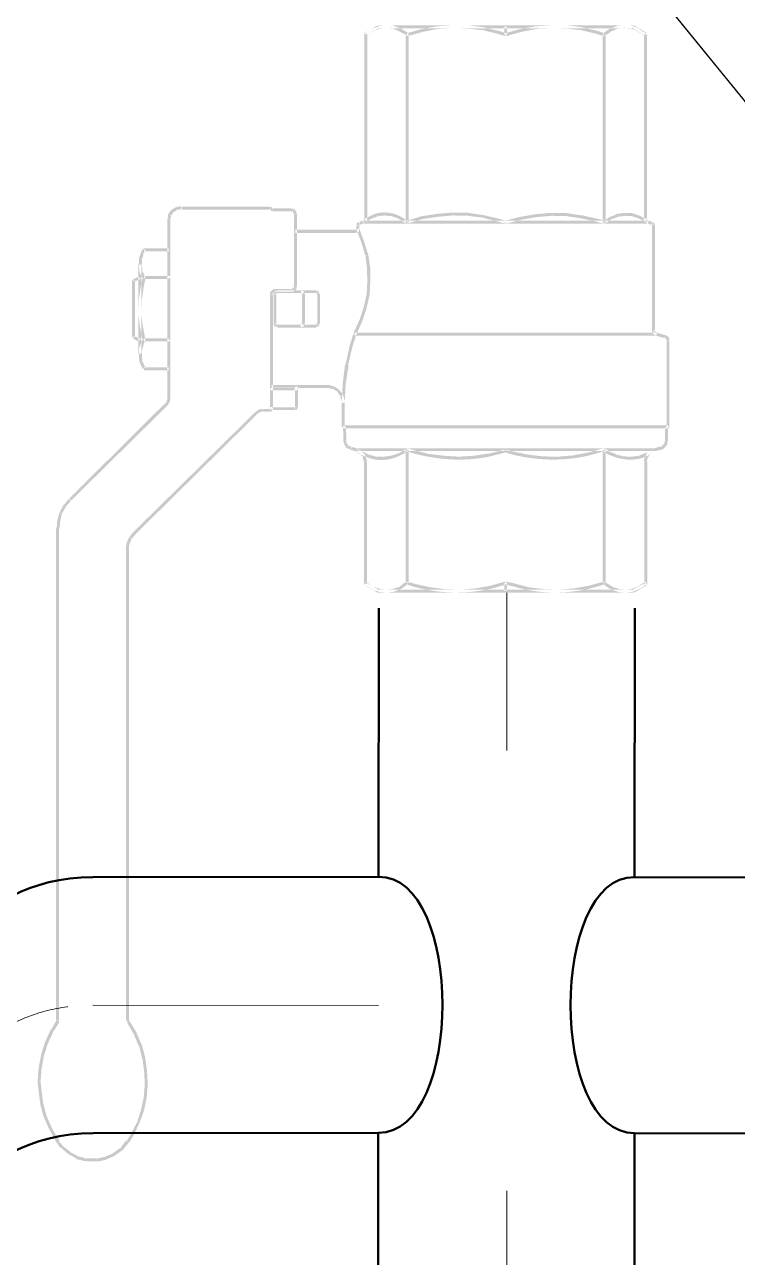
# Model space of a CAD drawing. Header units: millimetres. Extents: x -3929 to 624051, y 52832 to 514950.
# Drawn here: x 24789 to 25256, y 74876 to 75683 of the extents above; entities that cross this region are included whole.
import ezdxf

# ---------------------------------------------------------------- set-up
doc = ezdxf.new("R2010")
doc.units = ezdxf.units.MM
doc.linetypes.add('ACAD_ISO03W100', pattern=[30, 12, -18])
doc.layers.add('ОВ-ТЕКСТ', color=7, linetype='Continuous', lineweight=25)
doc.layers.add('Отопление', color=30, linetype='Continuous')

msp = doc.modelspace()

# ---------------------------------------------------------------- hatches: boundary and pattern name
at = {"lineweight": 30}
h = msp.add_hatch(color=7, dxfattribs=at)
h.paths.add_polyline_path([(25209.377, 75476.43), (25209.377, 75433.971), (25211.307, 75433.971), (25211.307, 75476.43)])
h.paths.add_polyline_path([(24998.796, 75433.971), (24998.796, 75435.472), (24996.866, 75435.472), (24996.866, 75433.971), (24998.796, 75433.971), (24998.796, 75419.604), (24996.866, 75419.604), (24996.866, 75433.971)])
h.paths.add_polyline_path([(25103.872, 75311.097), (25103.872, 75313.027), (25050.476, 75313.027), (25050.476, 75311.097), (25103.872, 75311.097), (25103.872, 75313.027), (25157.697, 75313.027), (25157.697, 75311.097)])
h.paths.add_polyline_path([(25168.419, 75403.735), (25168.419, 75405.665), (25103.872, 75405.665), (25103.872, 75403.735), (25168.419, 75403.735), (25168.419, 75405.665), (25201.657, 75405.665), (25201.657, 75403.735)])
h.paths.add_polyline_path([(25209.591, 75418.746), (25209.591, 75420.676), (25103.872, 75420.676), (25103.872, 75418.746)])
h.paths.add_polyline_path([(25103.872, 75481.148), (25103.872, 75479.218), (25202.944, 75479.218), (25202.944, 75481.148), (25103.872, 75481.148), (25103.872, 75479.218), (25005.444, 75479.218), (25005.444, 75481.148)])
h.paths.add_polyline_path([(25168.419, 75554.487), (25168.419, 75552.557), (25197.368, 75552.557), (25197.368, 75554.487), (25168.419, 75554.487), (25168.419, 75552.557), (25103.872, 75552.557), (25103.872, 75554.487)])
h.paths.add_polyline_path([(25103.872, 75682.293), (25103.872, 75680.363), (25187.289, 75680.363), (25187.289, 75682.293), (25103.872, 75682.293), (25103.872, 75680.363), (25020.884, 75680.363), (25020.884, 75682.293)])
h.paths.add_polyline_path([(25169.491, 75317.53), (25169.491, 75404.593), (25167.561, 75404.593), (25167.561, 75317.53)])
h.paths.add_polyline_path([(25199.941, 75482.649), (25201.871, 75482.649), (25201.871, 75551.27), (25199.941, 75551.27)])
h.paths.add_polyline_path([(25194.58, 75676.289), (25194.58, 75555.988), (25196.51, 75555.988), (25196.51, 75676.289), (25194.58, 75676.289), (25194.58, 75676.503), (25196.51, 75676.503), (25196.51, 75676.289)])
h.paths.add_polyline_path([(25039.54, 75403.735), (25039.54, 75405.665), (25006.516, 75405.665), (25006.516, 75403.735), (25039.54, 75403.735), (25039.54, 75405.665), (25103.872, 75405.665), (25103.872, 75403.735)])
h.paths.add_polyline_path([(25104.944, 75403.735), (25104.944, 75404.593), (25103.229, 75404.593), (25103.229, 75403.735)])
h.paths.add_polyline_path([(25038.682, 75676.289), (25038.682, 75553.2), (25040.612, 75553.2), (25040.612, 75676.289)])
edge = h.paths.add_edge_path()
edge.add_line((25039.54, 75554.487), (25039.54, 75552.557))
edge.add_line((25039.54, 75552.557), (25103.872, 75552.557))
edge.add_line((25103.872, 75552.557), (25103.872, 75554.487))
edge.add_line((25103.872, 75554.487), (25039.54, 75554.487))
edge.add_line((25039.54, 75554.487), (25039.54, 75552.557))
edge.add_line((25039.54, 75552.557), (25010.59, 75552.557))
edge.add_line((25010.59, 75552.557), (25010.59, 75554.487))
edge.add_line((25010.59, 75554.487), (25039.54, 75554.487))
edge.add_line((25039.54, 75554.487), (25049.404, 75557.489))
edge = h.paths.add_edge_path()
edge.add_line((25013.378, 75317.53), (25013.378, 75396.873))
edge.add_line((25013.378, 75396.873), (25011.448, 75396.873))
edge.add_line((25011.448, 75396.873), (25011.448, 75317.53))
edge.add_line((25011.448, 75317.53), (25013.378, 75317.53))
edge.add_line((25013.378, 75317.53), (25013.378, 75316.887))
edge = h.paths.add_edge_path()
edge.add_line((25008.446, 75553.843), (25010.376, 75554.487))
h.paths.add_polyline_path([(24865.628, 75467.424), (24865.628, 75476.43), (24863.699, 75476.43), (24863.699, 75467.424), (24865.628, 75467.424), (24865.628, 75467.209), (24863.699, 75467.209), (24863.699, 75467.424)])
h.paths.add_polyline_path([(24883.642, 75456.702), (24883.642, 75458.632), (24867.558, 75458.632), (24867.558, 75456.702)])
h.paths.add_polyline_path([(24884.714, 75449.625), (24884.714, 75457.774), (24882.784, 75457.774), (24882.784, 75449.625), (24884.714, 75449.625), (24884.714, 75438.045), (24882.784, 75438.045), (24882.784, 75449.625)])
h.paths.add_polyline_path([(24811.804, 75031.037), (24811.804, 75353.127), (24809.874, 75353.127), (24809.874, 75031.037)])
h.paths.add_polyline_path([(24855.764, 75339.832), (24855.764, 75031.037), (24857.694, 75031.037), (24857.694, 75339.832)])
h.paths.add_polyline_path([(24949.904, 75434.186), (24949.904, 75431.398), (24951.834, 75431.398), (24951.834, 75434.186), (24949.904, 75434.186), (24949.904, 75443.406), (24951.834, 75443.406), (24951.834, 75445.336), (24966.201, 75445.336), (24966.201, 75443.406), (24951.834, 75443.406), (24951.834, 75434.186)])
edge = h.paths.add_edge_path()
edge.add_line((24882.784, 75433.542), (24819.524, 75371.14))
h.paths.add_polyline_path([(24859.624, 75515.459), (24859.624, 75478.36), (24861.554, 75478.36), (24861.554, 75515.459)])
edge = h.paths.add_edge_path()
edge.add_line((24941.969, 75428.396), (24861.34, 75348.838))
h.paths.add_polyline_path([(24944.972, 75431.398), (24944.972, 75429.468), (24949.689, 75429.468), (24949.689, 75431.398)])
h.paths.add_polyline_path([(24863.699, 75526.395), (24863.699, 75526.181), (24865.628, 75526.181), (24865.628, 75526.395)])
h.paths.add_polyline_path([(24882.784, 75543.979), (24882.784, 75535.83), (24884.714, 75535.83), (24884.714, 75543.979), (24882.784, 75543.979), (24884.714, 75543.979), (24884.714, 75555.13), (24882.784, 75555.13)])
h.paths.add_polyline_path([(24864.556, 75475.787), (24864.556, 75477.717), (24863.484, 75477.717), (24863.484, 75475.787)])
h.paths.add_polyline_path([(24863.484, 75517.817), (24863.484, 75515.887), (24864.556, 75515.887), (24864.556, 75517.817)])
edge = h.paths.add_edge_path()
edge.add_line((24861.125, 75479.218), (24864.127, 75477.503))
edge = h.paths.add_edge_path()
edge.add_line((24860.267, 75516.316), (24862.197, 75516.96))
h.paths.add_polyline_path([(24863.699, 75526.181), (24863.699, 75516.96), (24865.628, 75516.96), (24865.628, 75526.181)])
h.paths.add_polyline_path([(24950.976, 75447.052), (24950.976, 75445.122), (24987.216, 75445.122), (24987.216, 75447.052)])
h.paths.add_polyline_path([(24966.201, 75430.54), (24966.201, 75432.47), (24951.834, 75432.47), (24951.834, 75430.54)])
h.paths.add_polyline_path([(24867.558, 75534.544), (24883.642, 75534.544), (24883.642, 75536.474), (24867.558, 75536.474)])
h.paths.add_polyline_path([(24966.201, 75445.122), (24966.201, 75432.47), (24968.131, 75432.47), (24968.131, 75445.122), (24966.201, 75445.122), (24966.201, 75445.98), (24968.131, 75445.98), (24968.131, 75445.122)])
h.paths.add_polyline_path([(24963.628, 75507.953), (24963.628, 75509.883), (24953.549, 75509.883), (24953.549, 75507.953)])
h.paths.add_polyline_path([(24951.834, 75443.406), (24951.834, 75445.98), (24949.904, 75445.98), (24949.904, 75443.406)])
h.paths.add_polyline_path([(24949.904, 75506.452), (24949.904, 75445.98), (24951.834, 75445.98), (24951.834, 75506.452)])
h.paths.add_polyline_path([(25021.527, 75313.027), (25021.527, 75311.097), (25050.476, 75311.097), (25050.476, 75313.027)])
h.paths.add_polyline_path([(25038.682, 75404.593), (25038.682, 75317.53), (25040.612, 75317.53), (25040.612, 75404.593)])
edge = h.paths.add_edge_path()
edge.add_line((24997.938, 75410.383), (24997.724, 75419.604))
h.paths.add_polyline_path([(25194.795, 75396.873), (25194.795, 75317.53), (25196.725, 75317.53), (25196.725, 75396.873)])
edge = h.paths.add_edge_path()
edge.add_line((25196.082, 75315.814), (25188.147, 75311.097))
h.paths.add_polyline_path([(25194.795, 75317.53), (25194.795, 75316.672), (25196.725, 75316.672), (25196.725, 75317.53)])
h.paths.add_polyline_path([(25104.944, 75312.383), (25104.944, 75317.53), (25103.229, 75317.53), (25103.229, 75312.383)])
h.paths.add_polyline_path([(25103.229, 75681.436), (25103.229, 75676.289), (25104.944, 75676.289), (25104.944, 75681.436)])
h.paths.add_polyline_path([(25169.491, 75553.2), (25169.491, 75676.289), (25167.561, 75676.289), (25167.561, 75553.2)])
h.paths.add_polyline_path([(25011.663, 75676.289), (25011.663, 75555.988), (25013.593, 75555.988), (25013.593, 75676.289)])
h.paths.add_polyline_path([(24998.582, 75420.676), (24998.582, 75418.746), (25103.872, 75418.746), (25103.872, 75420.676), (24998.582, 75420.676), (24998.582, 75418.746), (24997.938, 75418.746), (24997.938, 75420.676)])
edge = h.paths.add_edge_path()
edge.add_line((25199.513, 75551.913), (25196.939, 75552.557))
edge = h.paths.add_edge_path()
edge.add_line((25187.933, 75682.293), (25196.082, 75677.576))
h.paths.add_polyline_path([(25005.658, 75546.338), (25005.658, 75548.697), (24966.416, 75548.697), (24966.416, 75546.338)])
h.paths.add_polyline_path([(24884.714, 75516.96), (24884.714, 75535.83), (24882.784, 75535.83), (24882.784, 75516.96)])
h.paths.add_polyline_path([(24865.628, 75476.43), (24865.628, 75516.96), (24863.699, 75516.96), (24863.699, 75476.43)])
edge = h.paths.add_edge_path()
edge.add_line((24867.558, 75518.246), (24884.714, 75518.246))
h.paths.add_polyline_path([(24884.714, 75457.774), (24884.714, 75476.43), (24882.784, 75476.43), (24882.784, 75457.774)])
h.paths.add_polyline_path([(24951.619, 75562.635), (24951.619, 75560.706), (24963.628, 75560.706), (24963.628, 75562.635)])
h.paths.add_polyline_path([(24949.689, 75561.778), (24949.689, 75563.708), (24892.219, 75563.708), (24892.219, 75561.778)])
h.paths.add_polyline_path([(24953.978, 75487.367), (24953.978, 75506.452), (24952.263, 75506.452), (24952.263, 75487.367)])
h.paths.add_polyline_path([(24954.621, 75486.509), (24954.621, 75484.579), (24973.063, 75484.579), (24973.063, 75486.509)])
h.paths.add_polyline_path([(24980.783, 75506.452), (24980.783, 75487.367), (24982.713, 75487.367), (24982.713, 75506.452)])
h.paths.add_polyline_path([(24973.063, 75507.095), (24973.063, 75509.025), (24954.621, 75509.025), (24954.621, 75507.095), (24973.063, 75507.095), (24973.063, 75509.025), (24974.35, 75509.025), (24974.35, 75507.095), (24979.925, 75507.095), (24979.925, 75509.025), (24974.35, 75509.025), (24974.35, 75507.095)])
h.paths.add_polyline_path([(24979.925, 75484.579), (24979.925, 75486.509), (24973.063, 75486.509), (24973.063, 75484.579)])
h.paths.add_polyline_path([(24972.849, 75487.367), (24972.849, 75506.452), (24970.919, 75506.452), (24970.919, 75487.367)])
h.paths.add_polyline_path([(25006.302, 75551.27), (25006.302, 75549.126), (25008.446, 75549.126), (25008.446, 75551.27)])
h.paths.add_polyline_path([(24967.488, 75511.599), (24967.488, 75558.776), (24965.558, 75558.776), (24965.558, 75511.599)])
edge = h.paths.add_edge_path()
edge.add_line((25208.305, 75410.383), (25208.519, 75419.604))
edge = h.paths.add_edge_path()
edge.add_line((25202.944, 75481.148), (25208.519, 75479.647))
edge = h.paths.add_edge_path()
edge.add_line((25021.312, 75680.578), (25013.164, 75675.646))
edge = h.paths.add_edge_path()
edge.add_line((25205.517, 75404.593), (25201.871, 75403.735))
h.paths.add_polyline_path([(25187.718, 75311.097), (25187.718, 75313.027), (25157.697, 75313.027), (25157.697, 75311.097)])
edge = h.paths.add_edge_path()
edge.add_line((25209.591, 75420.676), (25210.449, 75420.676))
edge = h.paths.add_edge_path()
edge.add_line((24810.303, 74951.265), (24805.585, 74959.843))
edge = h.paths.add_edge_path()
edge.add_line((24857.48, 74951.265), (24853.405, 74946.333))
edge = h.paths.add_edge_path()
edge.add_line((24857.694, 75031.466), (24862.626, 75023.317))
edge = h.paths.add_edge_path()
edge.add_line((24797.865, 74991.366), (24798.509, 74999.943))
h.paths.add_polyline_path([(24864.127, 75526.395), (24864.127, 75525.752), (24866.057, 75525.752), (24866.057, 75526.395)])
h.paths.add_polyline_path([(24864.127, 75467.424), (24864.127, 75467.209), (24866.057, 75467.209), (24866.057, 75467.424)])
edge = h.paths.add_edge_path()
edge.add_line((25104.301, 75402.877), (25103.658, 75404.807))
edge.add_line((25103.658, 75404.807), (25093.579, 75402.234))
edge.add_line((25093.579, 75402.234), (25093.793, 75401.162))
edge.add_line((25093.793, 75401.162), (25093.579, 75402.234))
edge.add_line((25093.579, 75402.234), (25083.286, 75400.733))
edge.add_line((25083.286, 75400.733), (25083.715, 75399.875))
edge.add_line((25083.715, 75399.875), (25083.715, 75400.733))
edge.add_line((25083.715, 75400.733), (25073.207, 75400.089))
edge.add_line((25073.207, 75400.089), (25073.421, 75399.232))
edge.add_line((25073.421, 75399.232), (25073.421, 75400.089))
edge.add_line((25073.421, 75400.089), (25063.343, 75400.733))
edge.add_line((25063.343, 75400.733), (25063.128, 75399.875))
edge.add_line((25063.128, 75399.875), (25063.343, 75400.733))
edge.add_line((25063.343, 75400.733), (25053.264, 75402.019))
edge.add_line((25053.264, 75402.019), (25052.835, 75400.947))
edge.add_line((25052.835, 75400.947), (25053.264, 75402.019))
edge.add_line((25053.264, 75402.019), (25042.971, 75404.593))
edge.add_line((25042.971, 75404.593), (25042.756, 75403.521))
edge.add_line((25042.756, 75403.521), (25042.971, 75404.593))
edge.add_line((25042.971, 75404.593), (25039.754, 75405.665))
edge.add_line((25039.754, 75405.665), (25039.111, 75403.735))
edge.add_line((25039.111, 75403.735), (25042.542, 75402.663))
edge.add_spline(control_points=[(25042.542, 75402.663), (25058.84, 75397.945), (25077.496, 75396.658), (25094.008, 75400.304)], knot_values=[0, 0, 0, 0, 1, 1, 1, 1], degree=3, periodic=0)
edge.add_line((25094.008, 75400.304), (25104.301, 75402.877))
edge = h.paths.add_edge_path()
edge.add_line((25169.062, 75403.735), (25168.419, 75405.665))
edge.add_line((25168.419, 75405.665), (25158.34, 75402.877))
edge.add_line((25158.34, 75402.877), (25158.554, 75401.805))
edge.add_line((25158.554, 75401.805), (25158.34, 75402.877))
edge.add_line((25158.34, 75402.877), (25148.047, 75400.947))
edge.add_line((25148.047, 75400.947), (25148.476, 75400.089))
edge.add_line((25148.476, 75400.089), (25148.476, 75400.947))
edge.add_line((25148.476, 75400.947), (25137.968, 75400.089))
edge.add_line((25137.968, 75400.089), (25138.183, 75399.232))
edge.add_line((25138.183, 75399.232), (25138.183, 75400.089))
edge.add_line((25138.183, 75400.089), (25128.104, 75400.304))
edge.add_line((25128.104, 75400.304), (25127.889, 75399.661))
edge.add_line((25127.889, 75399.661), (25128.104, 75400.304))
edge.add_line((25128.104, 75400.304), (25118.025, 75401.591))
edge.add_line((25118.025, 75401.591), (25117.596, 75400.304))
edge.add_line((25117.596, 75400.304), (25118.025, 75401.591))
edge.add_line((25118.025, 75401.591), (25107.732, 75403.735))
edge.add_line((25107.732, 75403.735), (25107.518, 75402.877))
edge.add_line((25107.518, 75402.877), (25107.732, 75403.735))
edge.add_line((25107.732, 75403.735), (25104.515, 75404.807))
edge.add_line((25104.515, 75404.807), (25103.872, 75402.877))
edge.add_line((25103.872, 75402.877), (25107.303, 75401.805))
edge.add_spline(control_points=[(25107.303, 75401.805), (25123.815, 75397.516), (25142.257, 75396.873), (25158.769, 75400.947)], knot_values=[0, 0, 0, 0, 1, 1, 1, 1], degree=3, periodic=0)
edge.add_line((25158.769, 75400.947), (25169.062, 75403.735))
edge = h.paths.add_edge_path()
edge.add_line((25202.3, 75403.735), (25201.014, 75405.451))
edge.add_line((25201.014, 75405.451), (25196.082, 75402.234))
edge.add_line((25196.082, 75402.234), (25196.51, 75401.591))
edge.add_line((25196.51, 75401.591), (25196.082, 75402.663))
edge.add_line((25196.082, 75402.663), (25191.149, 75400.733))
edge.add_line((25191.149, 75400.733), (25191.578, 75399.875))
edge.add_line((25191.578, 75399.875), (25191.578, 75400.733))
edge.add_line((25191.578, 75400.733), (25186.217, 75400.089))
edge.add_line((25186.217, 75400.089), (25186.217, 75399.232))
edge.add_line((25186.217, 75399.232), (25186.217, 75400.089))
edge.add_line((25186.217, 75400.089), (25181.285, 75400.304))
edge.add_line((25181.285, 75400.304), (25181.285, 75399.661))
edge.add_line((25181.285, 75399.661), (25181.285, 75400.304))
edge.add_line((25181.285, 75400.304), (25176.353, 75401.591))
edge.add_line((25176.353, 75401.591), (25176.139, 75400.304))
edge.add_line((25176.139, 75400.304), (25176.782, 75401.591))
edge.add_line((25176.782, 75401.591), (25171.421, 75403.735))
edge.add_line((25171.421, 75403.735), (25171.206, 75402.877))
edge.add_line((25171.206, 75402.877), (25171.85, 75403.735))
edge.add_line((25171.85, 75403.735), (25169.062, 75405.451))
edge.add_line((25169.062, 75405.451), (25167.99, 75403.735))
edge.add_line((25167.99, 75403.735), (25170.349, 75402.019))
edge.add_line((25170.349, 75402.019), (25170.563, 75402.019))
edge.add_line((25170.563, 75402.019), (25170.563, 75401.805))
edge.add_line((25170.563, 75401.805), (25175.924, 75399.661))
edge.add_spline(control_points=[(25175.924, 75399.661), (25182.786, 75397.731), (25190.506, 75397.302), (25196.939, 75400.733)], knot_values=[0, 0, 0, 0, 1, 1, 1, 1], degree=3, periodic=0)
edge.add_line((25196.939, 75400.733), (25202.3, 75403.735))
edge = h.paths.add_edge_path()
edge.add_line((25039.969, 75403.521), (25038.897, 75405.022))
edge.add_line((25038.897, 75405.022), (25033.964, 75402.234))
edge.add_line((25033.964, 75402.234), (25034.608, 75401.591))
edge.add_line((25034.608, 75401.591), (25033.964, 75402.234))
edge.add_line((25033.964, 75402.234), (25029.032, 75400.733))
edge.add_line((25029.032, 75400.733), (25029.247, 75399.875))
edge.add_line((25029.247, 75399.875), (25029.032, 75400.733))
edge.add_line((25029.032, 75400.733), (25024.1, 75400.089))
edge.add_line((25024.1, 75400.089), (25024.1, 75399.017))
edge.add_line((25024.1, 75399.017), (25024.315, 75400.089))
edge.add_line((25024.315, 75400.089), (25019.168, 75400.089))
edge.add_line((25019.168, 75400.089), (25019.168, 75399.232))
edge.add_line((25019.168, 75399.232), (25019.382, 75400.089))
edge.add_line((25019.382, 75400.089), (25014.236, 75401.591))
edge.add_line((25014.236, 75401.591), (25014.021, 75400.304))
edge.add_line((25014.021, 75400.304), (25014.45, 75401.591))
edge.add_line((25014.45, 75401.591), (25009.304, 75403.735))
edge.add_line((25009.304, 75403.735), (25008.875, 75402.877))
edge.add_line((25008.875, 75402.877), (25009.304, 75403.735))
edge.add_line((25009.304, 75403.735), (25006.73, 75405.022))
edge.add_line((25006.73, 75405.022), (25005.658, 75403.521))
edge.add_line((25005.658, 75403.521), (25008.446, 75402.019))
edge.add_line((25008.446, 75402.019), (25008.446, 75401.805))
edge.add_line((25008.446, 75401.805), (25013.593, 75399.661))
edge.add_spline(control_points=[(25013.593, 75399.661), (25020.884, 75396.873), (25027.746, 75397.516), (25034.822, 75400.733)], knot_values=[0, 0, 0, 0, 1, 1, 1, 1], degree=3, periodic=0)
edge.add_line((25034.822, 75400.733), (25039.969, 75403.521))
edge = h.paths.add_edge_path()
edge.add_line((25039.969, 75316.672), (25035.68, 75313.455))
edge = h.paths.add_edge_path()
edge.add_line((25196.51, 75316.672), (25192.007, 75313.67))
edge = h.paths.add_edge_path()
edge.add_line((25168.633, 75316.458), (25168.204, 75318.388))
edge.add_line((25168.204, 75318.388), (25158.34, 75315.6))
edge.add_line((25158.34, 75315.6), (25158.554, 75314.742))
edge.add_line((25158.554, 75314.742), (25158.34, 75315.6))
edge.add_line((25158.34, 75315.6), (25148.476, 75313.884))
edge.add_line((25148.476, 75313.884), (25148.69, 75312.812))
edge.add_line((25148.69, 75312.812), (25148.476, 75313.884))
edge.add_line((25148.476, 75313.884), (25138.611, 75313.027))
edge.add_line((25138.611, 75313.027), (25138.611, 75312.383))
edge.add_line((25138.611, 75312.383), (25138.826, 75313.027))
edge.add_line((25138.826, 75313.027), (25128.747, 75313.455))
edge.add_line((25128.747, 75313.455), (25128.747, 75312.598))
edge.add_line((25128.747, 75312.598), (25128.962, 75313.455))
edge.add_line((25128.962, 75313.455), (25118.668, 75314.742))
edge.add_line((25118.668, 75314.742), (25118.668, 75313.67))
edge.add_line((25118.668, 75313.67), (25119.097, 75314.742))
edge.add_line((25119.097, 75314.742), (25109.233, 75317.315))
edge.add_line((25109.233, 75317.315), (25108.804, 75316.243))
edge.add_line((25108.804, 75316.243), (25109.233, 75317.315))
edge.add_line((25109.233, 75317.315), (25104.515, 75318.388))
edge.add_line((25104.515, 75318.388), (25103.872, 75316.458))
edge.add_line((25103.872, 75316.458), (25108.59, 75315.385))
edge.add_spline(control_points=[(25108.59, 75315.385), (25125.745, 75310.239), (25141.399, 75310.024), (25158.769, 75313.67)], knot_values=[0, 0, 0, 0, 1, 1, 1, 1], degree=3, periodic=0)
edge.add_line((25158.769, 75313.67), (25168.633, 75316.458))
edge = h.paths.add_edge_path()
edge.add_line((25010.59, 75554.701), (25011.663, 75552.986))
edge.add_line((25011.663, 75552.986), (25016.166, 75555.773))
edge.add_line((25016.166, 75555.773), (25015.737, 75556.631))
edge.add_line((25015.737, 75556.631), (25016.166, 75555.773))
edge.add_line((25016.166, 75555.773), (25020.884, 75557.489))
edge.add_line((25020.884, 75557.489), (25020.24, 75558.132))
edge.add_line((25020.24, 75558.132), (25020.455, 75557.489))
edge.add_line((25020.455, 75557.489), (25025.172, 75557.918))
edge.add_line((25025.172, 75557.918), (25024.958, 75558.776))
edge.add_line((25024.958, 75558.776), (25024.958, 75557.918))
edge.add_line((25024.958, 75557.918), (25029.247, 75557.489))
edge.add_line((25029.247, 75557.489), (25029.461, 75558.132))
edge.add_line((25029.461, 75558.132), (25029.247, 75557.489))
edge.add_line((25029.247, 75557.489), (25033.75, 75555.988))
edge.add_line((25033.75, 75555.988), (25034.179, 75556.846))
edge.add_line((25034.179, 75556.846), (25033.75, 75555.988))
edge.add_line((25033.75, 75555.988), (25038.039, 75553.2))
edge.add_line((25038.039, 75553.2), (25038.682, 75554.058))
edge.add_line((25038.682, 75554.058), (25038.039, 75553.2))
edge.add_line((25038.039, 75553.2), (25038.897, 75552.771))
edge.add_line((25038.897, 75552.771), (25039.969, 75554.487))
edge.add_line((25039.969, 75554.487), (25039.111, 75554.916))
edge.add_spline(control_points=[(25039.111, 75554.916), (25032.249, 75560.062), (25022.813, 75561.778), (25015.308, 75557.489)], knot_values=[0, 0, 0, 0, 1, 1, 1, 1], degree=3, periodic=0)
edge.add_line((25015.308, 75557.489), (25010.59, 75554.701))
edge = h.paths.add_edge_path()
edge.add_line((25167.99, 75554.058), (25172.493, 75557.06))
edge = h.paths.add_edge_path()
edge.add_line((25002.871, 75406.523), (25006.73, 75405.665))
edge = h.paths.add_edge_path()
edge.add_line((25103.872, 75554.487), (25113.736, 75557.06))
edge = h.paths.add_edge_path()
edge.add_line((25039.54, 75677.147), (25049.404, 75679.935))
edge = h.paths.add_edge_path()
edge.add_line((25103.872, 75677.147), (25113.736, 75679.935))
edge = h.paths.add_edge_path()
edge.add_line((25012.091, 75677.147), (25016.38, 75680.149))
edge = h.paths.add_edge_path()
edge.add_line((25167.99, 75677.147), (25172.279, 75680.149))
edge = h.paths.add_edge_path()
edge.add_line((25104.301, 75316.458), (25103.658, 75318.388))
edge.add_line((25103.658, 75318.388), (25093.793, 75315.6))
edge.add_line((25093.793, 75315.6), (25094.008, 75314.742))
edge.add_line((25094.008, 75314.742), (25093.793, 75315.6))
edge.add_line((25093.793, 75315.6), (25083.929, 75313.884))
edge.add_line((25083.929, 75313.884), (25084.144, 75312.812))
edge.add_line((25084.144, 75312.812), (25083.929, 75313.884))
edge.add_line((25083.929, 75313.884), (25074.065, 75313.027))
edge.add_line((25074.065, 75313.027), (25074.065, 75312.383))
edge.add_line((25074.065, 75312.383), (25074.279, 75313.027))
edge.add_line((25074.279, 75313.027), (25064.201, 75313.455))
edge.add_line((25064.201, 75313.455), (25064.201, 75312.383))
edge.add_line((25064.201, 75312.383), (25064.415, 75313.455))
edge.add_line((25064.415, 75313.455), (25054.336, 75314.742))
edge.add_line((25054.336, 75314.742), (25054.336, 75313.67))
edge.add_line((25054.336, 75313.67), (25054.551, 75314.742))
edge.add_line((25054.551, 75314.742), (25044.686, 75316.887))
edge.add_line((25044.686, 75316.887), (25044.472, 75315.814))
edge.add_line((25044.472, 75315.814), (25044.686, 75316.887))
edge.add_line((25044.686, 75316.887), (25039.969, 75318.388))
edge.add_line((25039.969, 75318.388), (25039.54, 75316.458))
edge.add_line((25039.54, 75316.458), (25044.043, 75314.957))
edge.add_spline(control_points=[(25044.043, 75314.957), (25062.056, 75310.453), (25076.209, 75310.024), (25094.437, 75313.67)], knot_values=[0, 0, 0, 0, 1, 1, 1, 1], degree=3, periodic=0)
edge.add_line((25094.437, 75313.67), (25104.301, 75316.458))
edge = h.paths.add_edge_path()
edge.add_line((24866.701, 75457.56), (24864.556, 75461.634))
edge = h.paths.add_edge_path()
edge.add_line((24866.701, 75516.531), (24864.556, 75520.605))
edge = h.paths.add_edge_path()
edge.add_line((24866.486, 75476.43), (24864.771, 75485.222))
edge = h.paths.add_edge_path()
edge.add_line((25008.232, 75549.555), (25011.448, 75540.977))
edge = h.paths.add_edge_path()
edge.add_line((24996.866, 75435.472), (24997.509, 75447.91))
edge = h.paths.add_edge_path()
edge.add_line((25194.58, 75396.873), (25195.009, 75399.661))
edge = h.paths.add_edge_path()
edge.add_line((25210.235, 75409.954), (25209.591, 75407.809))
edge = h.paths.add_edge_path()
edge.add_line((25208.734, 75479.647), (25210.449, 75478.575))
edge = h.paths.add_edge_path()
edge.add_line((25202.3, 75479.433), (25200.585, 75480.505))
edge = h.paths.add_edge_path()
edge.add_line((25195.653, 75553.2), (25194.795, 75554.916))
edge = h.paths.add_edge_path()
edge.add_line((25200.37, 75553.629), (25201.014, 75552.771))
edge = h.paths.add_edge_path()
edge.add_line((25006.73, 75405.451), (25009.518, 75403.949))
edge = h.paths.add_edge_path()
edge.add_line((25002.656, 75404.807), (25000.297, 75405.665))
edge = h.paths.add_edge_path()
edge.add_line((25011.663, 75552.986), (25011.234, 75552.771))
edge = h.paths.add_edge_path()
edge.add_line((25006.516, 75551.699), (25006.516, 75552.557))
edge = h.paths.add_edge_path()
edge.add_line((24987.216, 75447.052), (24988.289, 75447.052))
edge = h.paths.add_edge_path()
edge.add_line((24951.619, 75430.54), (24950.761, 75430.969))
edge = h.paths.add_edge_path()
edge.add_line((24968.131, 75432.256), (24967.702, 75431.398))
edge = h.paths.add_edge_path()
edge.add_line((24882.784, 75555.13), (24883.213, 75557.918))
edge = h.paths.add_edge_path()
edge.add_line((24951.619, 75431.183), (24951.405, 75430.326))
edge = h.paths.add_edge_path()
edge.add_line((24855.55, 75340.046), (24856.193, 75343.692))
edge = h.paths.add_edge_path()
edge.add_line((24810.303, 75353.127), (24810.732, 75358.488))
edge = h.paths.add_edge_path()
edge.add_line((24884.714, 75437.831), (24884.07, 75435.472))
edge = h.paths.add_edge_path()
edge.add_line((24940.897, 75429.682), (24943.042, 75431.183))
edge = h.paths.add_edge_path()
edge.add_line((25008.232, 75548.911), (25008.232, 75547.839))
edge = h.paths.add_edge_path()
edge.add_line((24865.414, 75516.531), (24865.2, 75516.316))
edge = h.paths.add_edge_path()
edge.add_line((24865.2, 75477.503), (24865.414, 75477.288))
edge = h.paths.add_edge_path()
edge.add_line((24949.904, 75443.835), (24950.333, 75444.693))
edge = h.paths.add_edge_path()
edge.add_line((24966.416, 75445.336), (24967.059, 75445.122))
edge = h.paths.add_edge_path()
edge.add_line((25013.593, 75555.773), (25013.164, 75554.487))
edge = h.paths.add_edge_path()
edge.add_line((25196.939, 75552.771), (25196.082, 75552.986))
edge = h.paths.add_edge_path()
edge.add_line((24967.488, 75511.384), (24967.059, 75509.669))
edge = h.paths.add_edge_path()
edge.add_line((24949.689, 75506.666), (24950.333, 75507.953))
edge = h.paths.add_edge_path()
edge.add_line((24964.057, 75562.635), (24965.558, 75561.992))
edge = h.paths.add_edge_path()
edge.add_line((24949.904, 75563.493), (24950.761, 75563.493))
edge = h.paths.add_edge_path()
edge.add_line((24951.405, 75560.706), (24950.761, 75560.92))
edge = h.paths.add_edge_path()
edge.add_line((24952.263, 75506.666), (24952.477, 75507.524))
edge = h.paths.add_edge_path()
edge.add_line((24954.407, 75485.008), (24953.335, 75485.222))
edge = h.paths.add_edge_path()
edge.add_line((24982.284, 75487.152), (24982.07, 75486.08))
edge = h.paths.add_edge_path()
edge.add_line((24980.14, 75508.811), (24980.998, 75508.596))
edge = h.paths.add_edge_path()
edge.add_line((24972.42, 75487.152), (24972.205, 75486.08))
h.paths.add_polyline_path([(25205.517, 75404.593), (25204.874, 75406.523), (25201.443, 75405.665), (25201.871, 75403.735)])
h.paths.add_polyline_path([(25208.305, 75410.383), (25210.235, 75410.383), (25210.449, 75419.604), (25208.519, 75419.604)])
h.paths.add_polyline_path([(25202.944, 75481.148), (25202.729, 75479.218), (25207.876, 75477.717), (25208.519, 75479.647)])
h.paths.add_polyline_path([(25199.513, 75551.913), (25199.727, 75553.843), (25197.583, 75554.487), (25196.939, 75552.557)])
h.paths.add_polyline_path([(25002.871, 75406.523), (25002.442, 75404.593), (25006.302, 75403.735), (25006.73, 75405.665)])
h.paths.add_polyline_path([(24997.938, 75410.383), (24999.868, 75410.383), (24999.654, 75419.604), (24997.724, 75419.604)])
h.paths.add_polyline_path([(25008.446, 75553.843), (25008.875, 75551.913), (25010.805, 75552.557), (25010.376, 75554.487)])
h.paths.add_polyline_path([(24882.784, 75433.542), (24881.283, 75435.043), (24818.237, 75372.427), (24819.524, 75371.14)])
h.paths.add_polyline_path([(24941.969, 75428.396), (24940.683, 75429.682), (24859.839, 75350.125), (24861.34, 75348.838)])
h.paths.add_polyline_path([(24861.125, 75479.218), (24860.267, 75477.503), (24863.055, 75475.787), (24864.127, 75477.503)])
h.paths.add_polyline_path([(24860.267, 75516.316), (24861.34, 75514.601), (24863.055, 75515.459), (24862.412, 75516.316), (24863.055, 75515.459), (24864.127, 75515.887), (24863.055, 75517.603), (24862.197, 75516.96)])
h.paths.add_polyline_path([(25013.378, 75317.53), (25011.448, 75317.53), (25011.448, 75316.458), (25012.091, 75316.243), (25020.24, 75311.097), (25021.527, 75311.097), (25021.527, 75313.027), (25020.455, 75313.027), (25020.455, 75312.383), (25021.098, 75313.027), (25012.735, 75317.744), (25012.52, 75316.887), (25013.378, 75316.887)])
h.paths.add_polyline_path([(25196.082, 75315.814), (25195.438, 75317.53), (25187.075, 75313.027), (25188.147, 75311.097)])
h.paths.add_polyline_path([(25021.312, 75680.578), (25020.24, 75682.293), (25012.306, 75677.576), (25011.663, 75677.361), (25011.663, 75676.289), (25013.593, 75676.289), (25013.593, 75676.503), (25012.735, 75676.503), (25013.164, 75675.646)])
h.paths.add_polyline_path([(25187.933, 75682.293), (25186.861, 75680.578), (25195.009, 75675.646), (25196.082, 75677.576)])
h.paths.add_polyline_path([(24867.558, 75518.246), (24867.558, 75516.316), (24883.642, 75516.316), (24883.642, 75516.96), (24882.784, 75516.96), (24882.784, 75476.43), (24883.642, 75476.43), (24883.642, 75477.503), (24867.558, 75477.503), (24867.558, 75475.573), (24884.714, 75475.573), (24884.714, 75518.246)])
h.paths.add_polyline_path([(25209.591, 75420.676), (25209.591, 75418.746), (25211.307, 75418.746), (25211.307, 75433.971), (25209.377, 75433.971), (25209.377, 75419.604), (25210.449, 75419.604), (25210.449, 75420.676)])
h.paths.add_polyline_path([(24810.303, 74951.265), (24812.233, 74952.552), (24807.301, 74960.701), (24806.443, 74960.486), (24807.301, 74960.701), (24803.655, 74968.849), (24802.797, 74968.635), (24803.655, 74968.849), (24801.511, 74977.213), (24800.653, 74976.784), (24801.511, 74977.213), (24800.439, 74985.361), (24799.581, 74985.147), (24800.439, 74985.361), (24799.795, 74991.795), (24797.865, 74991.366), (24798.509, 74985.147), (24799.581, 74976.784), (24799.581, 74976.569), (24801.725, 74968.42), (24801.94, 74968.42), (24801.94, 74967.992), (24805.585, 74959.843)])
h.paths.add_polyline_path([(24857.48, 74951.265), (24855.764, 74952.766), (24851.69, 74947.405), (24852.548, 74946.976), (24851.904, 74947.834), (24846.758, 74944.189), (24847.401, 74943.331), (24846.972, 74944.189), (24841.826, 74942.044), (24842.469, 74941.187), (24842.04, 74942.044), (24836.893, 74940.972), (24837.108, 74939.9), (24837.108, 74940.972), (24833.891, 74940.972), (24833.891, 74939.9), (24833.891, 74940.972), (24828.959, 74941.187), (24828.959, 74940.114), (24829.174, 74941.187), (24824.027, 74942.473), (24823.598, 74941.83), (24824.241, 74942.473), (24819.095, 74945.261), (24818.452, 74944.403), (24819.309, 74945.261), (24814.163, 74949.335), (24813.519, 74948.692), (24814.377, 74949.335), (24811.589, 74952.552), (24810.303, 74951.265), (24812.662, 74948.049), (24813.091, 74948.049), (24818.023, 74943.76), (24818.237, 74943.76), (24823.169, 74940.972), (24823.384, 74940.543), (24828.745, 74939.257), (24833.891, 74939.042), (24837.322, 74939.042), (24842.683, 74940.114), (24842.683, 74940.329), (24847.83, 74942.473), (24852.976, 74946.119), (24853.405, 74946.333)])
h.paths.add_polyline_path([(24857.694, 75031.466), (24856.193, 75030.394), (24860.696, 75022.245), (24861.769, 75022.674), (24860.696, 75022.46), (24864.342, 75013.882), (24865.414, 75014.525), (24864.342, 75014.311), (24866.486, 75005.733), (24867.558, 75005.948), (24866.486, 75005.948), (24867.558, 74997.799), (24868.631, 74997.799), (24867.558, 74997.799), (24867.987, 74989.436), (24869.06, 74989.436), (24867.987, 74989.436), (24867.344, 74981.287), (24868.416, 74981.287), (24867.344, 74981.287), (24865.628, 74973.138), (24866.486, 74972.709), (24865.628, 74973.353), (24863.055, 74964.775), (24863.699, 74964.561), (24863.055, 74964.989), (24858.766, 74956.626), (24859.624, 74956.197), (24858.766, 74956.841), (24856.193, 74952.552), (24857.694, 74951.265), (24860.482, 74955.768), (24864.556, 74964.346), (24867.558, 74972.495), (24867.558, 74972.709), (24869.274, 74981.072), (24869.917, 74989.436), (24869.488, 74997.799), (24869.488, 74998.013), (24868.416, 75006.162), (24866.272, 75014.74), (24862.626, 75022.888), (24862.626, 75023.317)])
h.paths.add_polyline_path([(24797.865, 74991.366), (24799.795, 74991.366), (24800.439, 74999.729), (24799.581, 74999.943), (24800.439, 74999.729), (24801.94, 75007.878), (24800.867, 75008.092), (24801.94, 75007.878), (24804.513, 75016.026), (24803.655, 75016.455), (24804.513, 75016.026), (24808.373, 75024.389), (24807.515, 75024.604), (24808.373, 75024.175), (24812.233, 75030.394), (24810.303, 75031.466), (24806.657, 75025.247), (24806.443, 75025.247), (24802.583, 75016.884), (24802.583, 75016.67), (24800.01, 75008.521), (24800.01, 75008.092), (24798.509, 74999.943)])
h.paths.add_polyline_path([(25039.969, 75316.672), (25038.897, 75318.388), (25034.608, 75314.957), (25035.037, 75314.313), (25034.822, 75314.957), (25030.319, 75313.67), (25030.748, 75312.598), (25030.748, 75313.67), (25026.245, 75313.027), (25026.459, 75312.383), (25026.459, 75313.027), (25022.17, 75313.455), (25022.17, 75312.598), (25022.385, 75313.455), (25018.096, 75314.742), (25017.667, 75313.67), (25018.31, 75314.528), (25014.021, 75317.315), (25013.378, 75316.458), (25014.236, 75317.315), (25013.164, 75317.959), (25011.663, 75316.672), (25012.735, 75315.814), (25012.735, 75315.6), (25017.238, 75312.812), (25017.452, 75312.812), (25021.956, 75311.526), (25022.17, 75311.526), (25026.245, 75311.097), (25026.459, 75311.097), (25030.962, 75311.74), (25031.177, 75311.74), (25035.251, 75313.455), (25035.68, 75313.455)])
h.paths.add_polyline_path([(25196.51, 75316.672), (25195.438, 75318.388), (25190.935, 75315.385), (25191.578, 75314.528), (25191.149, 75315.385), (25186.861, 75313.67), (25187.075, 75312.598), (25187.075, 75313.67), (25182.786, 75313.027), (25182.786, 75312.383), (25182.786, 75313.027), (25178.712, 75313.455), (25178.283, 75312.598), (25178.926, 75313.455), (25174.423, 75314.742), (25174.209, 75313.884), (25174.423, 75314.742), (25170.349, 75317.315), (25169.92, 75316.458), (25170.349, 75317.315), (25169.491, 75317.959), (25168.204, 75316.672), (25169.062, 75315.814), (25169.276, 75315.6), (25173.565, 75313.027), (25178.069, 75311.526), (25178.283, 75311.526), (25182.786, 75311.097), (25183.001, 75311.097), (25187.075, 75311.74), (25187.289, 75311.74), (25191.793, 75313.67), (25192.007, 75313.67)])
h.paths.add_polyline_path([(25167.99, 75554.058), (25169.062, 75552.557), (25173.565, 75555.559), (25173.136, 75556.417), (25173.351, 75555.559), (25178.069, 75557.06), (25177.854, 75558.132), (25177.854, 75557.06), (25182.357, 75557.703), (25182.143, 75558.561), (25182.143, 75557.703), (25186.861, 75557.489), (25186.861, 75558.132), (25186.646, 75557.489), (25191.149, 75555.988), (25191.578, 75556.846), (25190.935, 75555.988), (25195.653, 75553.629), (25196.082, 75554.487), (25195.438, 75553.629), (25195.867, 75552.986), (25197.368, 75554.701), (25196.725, 75554.916), (25196.725, 75555.13), (25196.51, 75555.13), (25192.007, 75557.703), (25191.793, 75557.703), (25187.075, 75559.419), (25186.861, 75559.419), (25182.357, 75559.633), (25182.143, 75559.633), (25177.425, 75558.99), (25177.211, 75558.99), (25172.922, 75557.06), (25172.493, 75557.06)])
h.paths.add_polyline_path([(25039.54, 75554.487), (25039.969, 75552.771), (25049.833, 75555.559), (25049.619, 75556.417), (25049.833, 75555.559), (25059.697, 75557.06), (25059.483, 75558.132), (25059.697, 75557.06), (25069.562, 75557.918), (25069.562, 75558.776), (25069.562, 75557.918), (25079.426, 75557.703), (25079.426, 75558.561), (25079.211, 75557.703), (25089.505, 75556.417), (25089.505, 75557.489), (25089.076, 75556.417), (25099.369, 75553.843), (25099.369, 75554.916), (25098.94, 75553.843), (25103.658, 75552.771), (25104.301, 75554.487), (25099.583, 75555.773), (25089.719, 75558.132), (25079.426, 75559.633), (25069.562, 75559.848), (25069.347, 75559.848), (25059.483, 75558.99), (25049.619, 75557.489), (25049.404, 75557.489)])
h.paths.add_polyline_path([(25103.872, 75554.487), (25104.515, 75552.557), (25114.38, 75555.13), (25114.165, 75555.988), (25114.38, 75555.13), (25124.244, 75556.846), (25124.244, 75557.918), (25124.244, 75556.846), (25134.108, 75557.703), (25134.108, 75558.561), (25134.108, 75557.703), (25143.972, 75557.489), (25143.972, 75558.132), (25143.972, 75557.489), (25153.837, 75555.988), (25153.837, 75557.06), (25153.622, 75555.988), (25163.701, 75553.843), (25163.701, 75554.916), (25163.487, 75553.843), (25168.204, 75552.557), (25168.633, 75554.487), (25164.344, 75555.773), (25164.13, 75555.773), (25154.266, 75557.918), (25143.972, 75559.419), (25134.108, 75559.633), (25124.029, 75558.776), (25114.165, 75557.06), (25113.736, 75557.06)])
h.paths.add_polyline_path([(25039.54, 75677.147), (25039.969, 75675.217), (25049.833, 75678.005), (25049.619, 75679.077), (25049.833, 75678.005), (25059.697, 75679.935), (25059.483, 75680.578), (25059.697, 75679.935), (25069.562, 75680.363), (25069.562, 75681.436), (25069.562, 75680.363), (25079.426, 75680.149), (25079.426, 75681.221), (25079.211, 75680.149), (25089.505, 75679.077), (25089.505, 75679.935), (25089.076, 75679.077), (25099.369, 75676.718), (25099.369, 75677.576), (25098.94, 75676.718), (25103.658, 75675.217), (25104.301, 75677.147), (25099.798, 75678.648), (25099.583, 75678.648), (25089.719, 75681.007), (25079.426, 75682.293), (25069.347, 75682.293), (25059.483, 75681.65), (25049.619, 75679.935), (25049.404, 75679.935)])
h.paths.add_polyline_path([(25103.872, 75677.147), (25104.515, 75675.217), (25114.38, 75678.005), (25114.165, 75679.077), (25114.38, 75678.005), (25124.244, 75679.935), (25124.244, 75680.578), (25124.244, 75679.935), (25134.108, 75680.363), (25134.108, 75681.436), (25134.108, 75680.363), (25143.972, 75680.149), (25143.972, 75681.221), (25143.972, 75680.149), (25153.837, 75679.077), (25153.837, 75679.935), (25153.622, 75679.077), (25163.701, 75676.718), (25163.701, 75677.576), (25163.487, 75676.718), (25168.204, 75675.217), (25168.633, 75677.147), (25164.344, 75678.648), (25164.13, 75678.648), (25154.266, 75681.007), (25143.972, 75682.293), (25134.108, 75682.293), (25124.029, 75681.65), (25114.165, 75679.935), (25113.736, 75679.935)])
h.paths.add_polyline_path([(25012.091, 75677.147), (25013.378, 75675.431), (25017.452, 75678.433), (25017.024, 75679.291), (25017.452, 75678.219), (25021.527, 75680.149), (25021.312, 75681.007), (25021.527, 75680.149), (25025.816, 75680.363), (25025.816, 75681.436), (25025.816, 75680.363), (25029.89, 75680.149), (25030.104, 75681.221), (25029.89, 75680.363), (25033.964, 75678.648), (25034.608, 75679.506), (25033.964, 75678.648), (25038.253, 75676.289), (25038.682, 75677.147), (25038.039, 75676.503), (25039.111, 75675.431), (25040.612, 75676.718), (25039.54, 75678.005), (25039.111, 75678.005), (25034.822, 75680.578), (25030.319, 75682.079), (25030.104, 75682.293), (25025.816, 75682.293), (25021.312, 75682.079), (25021.098, 75682.079), (25021.098, 75681.65), (25016.595, 75680.149), (25016.38, 75680.149)])
h.paths.add_polyline_path([(25167.99, 75677.147), (25169.062, 75675.431), (25173.351, 75678.433), (25172.922, 75679.291), (25173.136, 75678.219), (25177.425, 75680.149), (25177.211, 75681.007), (25177.211, 75680.149), (25181.714, 75680.363), (25181.714, 75681.436), (25181.285, 75680.363), (25185.788, 75680.149), (25185.788, 75681.221), (25185.574, 75680.363), (25189.863, 75678.648), (25190.077, 75679.506), (25189.648, 75678.648), (25193.937, 75676.075), (25194.58, 75676.718), (25193.937, 75676.289), (25195.009, 75675.431), (25196.082, 75677.147), (25195.009, 75677.576), (25190.721, 75680.363), (25190.721, 75680.578), (25190.506, 75680.578), (25186.217, 75682.079), (25186.003, 75682.293), (25181.285, 75682.293), (25176.996, 75682.079), (25176.782, 75681.65), (25172.493, 75680.149), (25172.279, 75680.149)])
h.paths.add_polyline_path([(24866.701, 75457.56), (24868.416, 75458.417), (24866.486, 75462.492), (24865.414, 75461.848), (24866.486, 75462.063), (24866.057, 75465.923), (24865.2, 75465.923), (24866.057, 75465.923), (24866.057, 75470.212), (24865.2, 75470.212), (24866.057, 75469.783), (24867.344, 75473.643), (24866.272, 75474.072), (24867.13, 75473.643), (24868.416, 75476.216), (24866.701, 75477.074), (24865.414, 75474.5), (24865.414, 75474.286), (24864.127, 75470.426), (24864.127, 75465.708), (24864.556, 75461.848), (24864.556, 75461.634)])
h.paths.add_polyline_path([(24866.701, 75516.531), (24868.416, 75517.603), (24866.486, 75521.463), (24865.414, 75521.248), (24866.486, 75521.248), (24866.057, 75525.323), (24865.2, 75525.108), (24866.057, 75525.108), (24866.057, 75529.183), (24865.2, 75529.183), (24866.057, 75528.968), (24867.344, 75533.043), (24866.272, 75533.257), (24867.13, 75532.614), (24868.416, 75535.187), (24866.701, 75536.259), (24865.414, 75533.472), (24864.127, 75529.397), (24864.127, 75525.108), (24864.556, 75520.82), (24864.556, 75520.605)])
h.paths.add_polyline_path([(24866.486, 75476.43), (24868.416, 75476.645), (24866.701, 75485.437), (24865.628, 75485.437), (24866.701, 75485.437), (24865.628, 75494.229), (24864.771, 75494.229), (24865.628, 75494.229), (24866.057, 75503.021), (24865.2, 75503.021), (24866.057, 75502.807), (24867.344, 75511.599), (24866.272, 75511.813), (24867.344, 75511.599), (24868.416, 75516.531), (24866.486, 75516.96), (24865.414, 75512.028), (24865.414, 75511.813), (24864.127, 75503.021), (24863.699, 75494.229), (24863.699, 75494.014), (24864.771, 75485.222)])
h.paths.add_polyline_path([(25008.232, 75549.555), (25006.516, 75548.697), (25009.733, 75540.119), (25010.59, 75540.334), (25009.733, 75540.119), (25012.306, 75531.542), (25013.164, 75531.97), (25012.306, 75531.97), (25013.378, 75523.393), (25014.45, 75523.393), (25013.378, 75523.393), (25013.593, 75514.815), (25014.665, 75514.815), (25013.593, 75514.815), (25013.164, 75506.452), (25014.021, 75506.452), (25013.164, 75506.452), (25011.234, 75497.874), (25012.306, 75497.66), (25011.234, 75498.089), (25008.446, 75489.297), (25009.304, 75489.082), (25008.446, 75489.511), (25004.586, 75481.148), (25005.444, 75480.505), (25004.8, 75481.362), (25004.586, 75481.148), (25005.873, 75479.647), (25006.516, 75480.29), (25010.376, 75488.868), (25013.164, 75497.231), (25013.164, 75497.66), (25015.094, 75506.023), (25015.523, 75514.815), (25015.523, 75523.607), (25014.236, 75532.185), (25011.448, 75540.763), (25011.448, 75540.977)])
h.paths.add_polyline_path([(24996.866, 75435.472), (24998.796, 75435.472), (24999.439, 75447.91), (24998.367, 75447.91), (24999.439, 75447.695), (25001.369, 75459.918), (25000.297, 75460.347), (25000.941, 75459.918), (25003.943, 75472.356), (25002.871, 75472.57), (25003.943, 75472.356), (25006.302, 75479.647), (25004.372, 75480.29), (25002.013, 75472.785), (24999.439, 75460.562), (24999.011, 75460.347), (24997.509, 75447.91)])
h.paths.add_polyline_path([(25194.58, 75396.873), (25196.51, 75396.658), (25196.939, 75399.232), (25196.082, 75399.661), (25196.939, 75399.017), (25198.655, 75401.805), (25197.797, 75402.234), (25198.44, 75401.591), (25201.014, 75403.092), (25200.585, 75403.949), (25201.014, 75403.092), (25202.3, 75403.735), (25201.014, 75405.451), (25200.37, 75405.022), (25200.37, 75404.807), (25199.941, 75404.807), (25197.368, 75403.092), (25196.939, 75402.877), (25195.438, 75400.089), (25195.009, 75399.875), (25195.009, 75399.661)])
h.paths.add_polyline_path([(25210.235, 75409.954), (25208.305, 75410.597), (25207.876, 75408.453), (25208.734, 75408.024), (25207.876, 75408.882), (25206.16, 75406.737), (25206.804, 75406.094), (25206.375, 75406.952), (25204.874, 75406.523), (25205.517, 75404.593), (25207.232, 75405.022), (25207.232, 75405.451), (25207.447, 75405.451), (25209.591, 75407.595), (25209.591, 75407.809)])
h.paths.add_polyline_path([(25208.734, 75479.647), (25207.661, 75478.146), (25209.377, 75477.074), (25209.806, 75477.717), (25208.734, 75477.503), (25209.377, 75475.787), (25211.307, 75476.645), (25210.663, 75478.146), (25210.663, 75478.36), (25210.449, 75478.575)])
h.paths.add_polyline_path([(25202.3, 75479.433), (25203.373, 75481.148), (25201.657, 75482.22), (25201.014, 75481.362), (25201.871, 75481.577), (25201.657, 75483.078), (25199.727, 75482.435), (25200.37, 75481.148), (25200.37, 75480.934), (25200.585, 75480.505)])
h.paths.add_polyline_path([(25195.653, 75553.2), (25197.368, 75554.487), (25196.51, 75555.773), (25195.653, 75555.13), (25196.51, 75555.773), (25196.082, 75556.417), (25194.152, 75555.773), (25194.58, 75554.916), (25194.795, 75554.916)])
h.paths.add_polyline_path([(25200.37, 75553.629), (25198.869, 75551.913), (25199.941, 75551.27), (25200.585, 75552.128), (25199.727, 75552.128), (25199.727, 75551.27), (25201.657, 75551.27), (25201.657, 75552.557), (25201.014, 75552.771)])
h.paths.add_polyline_path([(25006.73, 75405.451), (25005.873, 75403.735), (25008.66, 75402.234), (25009.304, 75403.092), (25008.446, 75402.234), (25010.59, 75399.875), (25011.448, 75400.304), (25010.376, 75400.304), (25011.234, 75397.302), (25012.306, 75397.731), (25011.234, 75397.302), (25011.448, 75396.658), (25013.378, 75397.087), (25013.164, 75397.945), (25012.306, 75400.733), (25012.306, 75401.162), (25009.733, 75403.735), (25009.733, 75403.949), (25009.518, 75403.949)])
h.paths.add_polyline_path([(25002.656, 75404.807), (25003.514, 75406.523), (25000.941, 75407.595), (25000.726, 75406.523), (25001.584, 75406.952), (24999.868, 75409.525), (24999.011, 75408.882), (25000.297, 75408.882), (24999.868, 75410.597), (24997.938, 75410.383), (24998.367, 75408.667), (24998.367, 75408.453), (24999.868, 75405.879), (25000.297, 75405.665)])
h.paths.add_polyline_path([(25011.663, 75552.986), (25010.59, 75554.701), (25010.376, 75554.487), (25011.234, 75552.771)])
h.paths.add_polyline_path([(25006.516, 75551.699), (25008.232, 75551.056), (25008.446, 75552.128), (25007.588, 75552.128), (25008.232, 75551.699), (25008.875, 75551.913), (25007.803, 75553.629), (25007.159, 75552.986), (25006.73, 75552.986), (25006.516, 75552.557)])
h.paths.add_polyline_path([(24987.216, 75447.052), (24987.216, 75445.122), (24988.074, 75445.122), (24988.074, 75445.98), (24987.86, 75445.122), (24991.076, 75444.264), (24991.076, 75445.336), (24990.862, 75444.693), (24993.864, 75442.763), (24994.507, 75443.406), (24993.65, 75442.978), (24995.794, 75439.975), (24996.652, 75440.404), (24995.794, 75440.19), (24996.652, 75437.188), (24997.724, 75437.402), (24996.652, 75437.402), (24996.866, 75435.258), (24998.796, 75435.472), (24998.582, 75437.831), (24997.509, 75440.833), (24997.509, 75441.048), (24994.936, 75444.05), (24994.936, 75444.264), (24994.722, 75444.264), (24991.72, 75446.194), (24991.505, 75446.194), (24988.289, 75447.052)])
h.paths.add_polyline_path([(24951.619, 75430.54), (24952.263, 75432.47), (24951.619, 75432.899), (24951.405, 75431.612), (24952.263, 75432.041), (24951.834, 75432.899), (24949.904, 75432.256), (24950.333, 75431.398), (24950.547, 75430.969), (24950.761, 75430.969)])
h.paths.add_polyline_path([(24968.131, 75432.256), (24966.201, 75432.899), (24965.987, 75432.041), (24966.63, 75431.612), (24966.416, 75432.899), (24965.558, 75432.47), (24966.416, 75430.54), (24967.059, 75430.969), (24967.488, 75430.969), (24967.702, 75431.398)])
h.paths.add_polyline_path([(24882.784, 75555.13), (24884.714, 75554.916), (24885.143, 75557.703), (24884.07, 75557.918), (24884.928, 75557.489), (24886.858, 75560.062), (24886, 75560.706), (24886.644, 75559.848), (24889.217, 75561.563), (24888.788, 75562.421), (24889.003, 75561.563), (24891.79, 75561.992), (24891.576, 75563.279), (24891.576, 75561.992), (24891.79, 75561.992), (24891.79, 75563.922), (24891.147, 75563.922), (24888.574, 75563.493), (24888.574, 75563.279), (24888.145, 75563.279), (24885.357, 75561.563), (24885.143, 75561.349), (24883.213, 75558.561), (24883.213, 75557.918)])
h.paths.add_polyline_path([(24951.619, 75431.183), (24949.689, 75431.612), (24949.475, 75431.183), (24950.547, 75430.969), (24950.333, 75431.612), (24949.475, 75431.398), (24949.904, 75429.468), (24950.761, 75429.682), (24951.405, 75430.111), (24951.405, 75430.326)])
h.paths.add_polyline_path([(24855.55, 75340.046), (24857.48, 75339.832), (24857.909, 75343.263), (24857.265, 75343.263), (24857.909, 75343.048), (24859.624, 75346.694), (24858.552, 75346.908), (24859.41, 75346.265), (24861.554, 75348.838), (24859.839, 75350.125), (24857.909, 75347.337), (24857.694, 75347.337), (24856.193, 75343.906), (24856.193, 75343.692)])
h.paths.add_polyline_path([(24810.303, 75353.127), (24812.233, 75353.127), (24812.662, 75358.059), (24811.589, 75358.059), (24812.662, 75358.059), (24813.734, 75362.991), (24813.091, 75363.42), (24813.734, 75362.777), (24816.522, 75367.709), (24815.664, 75368.352), (24816.522, 75367.709), (24819.953, 75371.569), (24818.452, 75372.641), (24815.235, 75368.781), (24815.021, 75368.781), (24812.233, 75363.635), (24810.732, 75358.488)])
h.paths.add_polyline_path([(24884.714, 75437.831), (24882.784, 75438.26), (24882.14, 75436.116), (24883.213, 75435.901), (24882.355, 75436.33), (24881.283, 75434.614), (24882.998, 75433.542), (24883.856, 75435.258), (24884.07, 75435.258), (24884.07, 75435.472)])
h.paths.add_polyline_path([(24940.897, 75429.682), (24941.755, 75428.181), (24943.899, 75429.468), (24943.685, 75430.326), (24943.685, 75429.253), (24945.4, 75429.468), (24944.972, 75431.398), (24943.47, 75431.183), (24943.042, 75431.183)])
h.paths.add_polyline_path([(25008.232, 75548.911), (25006.516, 75549.126), (25006.302, 75548.268), (25007.159, 75548.054), (25006.73, 75548.911), (25005.658, 75548.268), (25005.873, 75547.625), (25005.873, 75548.697), (25005.658, 75548.697), (25005.658, 75546.767), (25006.516, 75546.767), (25007.588, 75547.196), (25007.803, 75547.196), (25008.232, 75547.839)])
h.paths.add_polyline_path([(24865.414, 75516.531), (24864.127, 75517.817), (24863.699, 75517.603), (24865.2, 75516.316)])
h.paths.add_polyline_path([(24865.2, 75477.503), (24863.699, 75476.216), (24864.127, 75475.787), (24865.414, 75477.288)])
h.paths.add_polyline_path([(24949.904, 75443.835), (24951.834, 75443.192), (24952.263, 75444.05), (24951.405, 75444.264), (24951.619, 75443.406), (24952.477, 75443.835), (24951.619, 75445.336), (24950.976, 75445.122), (24950.547, 75445.122), (24950.333, 75444.693)])
h.paths.add_polyline_path([(24966.416, 75445.336), (24965.558, 75443.835), (24966.416, 75443.406), (24966.63, 75444.264), (24965.987, 75444.05), (24966.201, 75443.192), (24968.131, 75443.835), (24967.702, 75444.693), (24967.488, 75445.122), (24967.059, 75445.122)])
h.paths.add_polyline_path([(25013.593, 75555.773), (25011.663, 75556.417), (25011.234, 75554.916), (25012.306, 75554.701), (25011.663, 75555.559), (25010.59, 75554.701), (25011.663, 75552.986), (25012.735, 75553.843), (25013.164, 75554.058), (25013.164, 75554.487)])
h.paths.add_polyline_path([(25196.939, 75552.771), (25197.583, 75554.487), (25196.939, 75554.701), (25196.082, 75552.986)])
h.paths.add_polyline_path([(24967.488, 75511.384), (24965.558, 75511.813), (24965.129, 75510.526), (24966.201, 75509.883), (24965.558, 75510.741), (24964.057, 75509.883), (24964.486, 75509.025), (24964.271, 75509.883), (24963.413, 75509.669), (24964.057, 75507.739), (24964.7, 75507.953), (24965.129, 75508.382), (24966.416, 75509.025), (24967.059, 75509.669)])
h.paths.add_polyline_path([(24949.689, 75506.666), (24951.619, 75506.023), (24952.263, 75507.524), (24951.405, 75507.739), (24951.834, 75506.881), (24953.335, 75507.953), (24952.691, 75508.811), (24952.906, 75507.739), (24953.764, 75507.953), (24953.335, 75509.883), (24952.477, 75509.669), (24952.263, 75509.669), (24950.761, 75508.596), (24950.547, 75508.382), (24950.333, 75507.953)])
h.paths.add_polyline_path([(24964.057, 75562.635), (24963.413, 75560.706), (24965.129, 75560.062), (24965.343, 75561.349), (24964.486, 75560.706), (24965.343, 75558.99), (24966.201, 75559.633), (24965.343, 75559.419), (24965.558, 75558.561), (24967.488, 75558.99), (24967.273, 75559.848), (24967.273, 75560.062), (24967.059, 75560.062), (24966.201, 75561.778), (24965.987, 75561.992), (24965.558, 75561.992)])
h.paths.add_polyline_path([(24949.904, 75563.493), (24949.475, 75561.778), (24950.333, 75561.563), (24950.547, 75562.421), (24949.689, 75561.778), (24949.904, 75561.563), (24951.405, 75562.85), (24950.976, 75563.279), (24950.761, 75563.493)])
h.paths.add_polyline_path([(24951.405, 75560.706), (24952.263, 75562.635), (24951.405, 75562.85), (24950.976, 75561.778), (24951.619, 75562.635), (24951.405, 75562.85), (24949.904, 75561.563), (24950.333, 75561.349), (24950.547, 75560.92), (24950.761, 75560.92)])
h.paths.add_polyline_path([(24952.263, 75506.666), (24953.978, 75506.023), (24954.407, 75506.881), (24953.335, 75507.095), (24953.764, 75506.452), (24954.621, 75506.881), (24954.407, 75507.739), (24954.407, 75506.881), (24954.621, 75506.881), (24954.621, 75508.811), (24953.978, 75508.811), (24953.764, 75508.596), (24952.691, 75508.382), (24952.477, 75507.953), (24952.477, 75507.524)])
h.paths.add_polyline_path([(24954.407, 75485.008), (24954.836, 75486.938), (24953.764, 75487.152), (24953.549, 75486.08), (24954.407, 75486.509), (24953.764, 75487.796), (24952.906, 75487.152), (24953.978, 75487.152), (24953.978, 75487.367), (24952.263, 75487.367), (24952.263, 75486.509), (24952.691, 75485.866), (24952.906, 75485.222), (24953.335, 75485.222)])
h.paths.add_polyline_path([(24982.284, 75487.152), (24980.354, 75487.796), (24980.14, 75486.509), (24980.998, 75486.295), (24980.783, 75487.152), (24979.711, 75486.938), (24980.14, 75485.866), (24980.14, 75486.938), (24979.925, 75486.938), (24979.925, 75485.008), (24980.354, 75485.008), (24981.426, 75485.437), (24982.07, 75486.08)])
h.paths.add_polyline_path([(24980.14, 75508.811), (24979.711, 75506.881), (24980.783, 75506.666), (24980.783, 75507.524), (24979.925, 75507.095), (24980.354, 75506.023), (24981.212, 75506.666), (24980.354, 75506.666), (24980.354, 75506.452), (24982.284, 75506.452), (24982.284, 75506.666), (24982.07, 75506.881), (24981.855, 75507.953), (24981.426, 75508.382), (24980.998, 75508.596)])
h.paths.add_polyline_path([(24972.42, 75487.152), (24970.49, 75487.796), (24970.49, 75486.509), (24971.348, 75486.295), (24970.919, 75487.152), (24970.061, 75486.938), (24970.276, 75485.866), (24970.276, 75486.938), (24970.061, 75486.938), (24970.061, 75485.008), (24970.919, 75485.008), (24971.991, 75485.437), (24972.205, 75485.866), (24972.205, 75486.08)])
h.paths.add_polyline_path([(24970.276, 75508.811), (24970.061, 75506.881), (24970.919, 75506.666), (24971.133, 75507.524), (24970.276, 75507.095), (24970.919, 75506.023), (24971.562, 75506.666), (24970.49, 75506.666), (24970.49, 75506.452), (24972.42, 75506.452), (24972.42, 75506.881), (24971.991, 75507.953), (24971.991, 75508.382), (24971.348, 75508.596)])

# ---------------------------------------------------------------- linework, layer by layer
at = {"layer": 'ОВ-ТЕКСТ', "color": 7}
msp.add_line((25749.591, 75030.228), (22861.424, 78588.893), dxfattribs=at)
at = {"layer": 'Отопление', "color": 1, "linetype": 'ACAD_ISO03W100', "lineweight": 13, "ltscale": 16, "true_color": 0xff0000}
for points in [[(25104.94, 73287.915), (25104.897, 75311.106)], [(24834.052, 75041.273), (25020.814, 75041.126)], [(26434.194, 75041.301), (25188.403, 75041.168)]]:
    msp.add_lwpolyline(points, dxfattribs=at)
at = {"layer": 'Отопление', "color": 1, "lineweight": 50, "true_color": 0xff0000}
for points in [[(25020.814, 75125.345), (25021.095, 75300.914)], [(25188.415, 75125.108), (25188.699, 75300.914)], [(24834.052, 75125.078), (25020.814, 75125.345)], [(25925.306, 75124.069), (25188.415, 75125.108)], [(24834.208, 74957.472), (25020.814, 74957.735)], [(25020.548, 73302.065), (25020.79, 74957.738)], [(25188.147, 73304.638), (25188.39, 74957.503)], [(25925.109, 74956.474), (25188.39, 74957.503)]]:
    msp.add_lwpolyline(points, dxfattribs=at)
for points in [[(24645.908, 75045.887), (24730.378, 75045.887), (24749.583, 75124.957), (24834.052, 75125.078)], [(25020.814, 75125.345), (25076.684, 75125.397), (25076.684, 74957.787), (25020.814, 74957.735)], [(25188.39, 74957.503), (25132.522, 74957.581), (25132.547, 75125.187), (25188.415, 75125.108)], [(24646.082, 74878.282), (24730.551, 74878.282), (24749.756, 74957.352), (24834.225, 74957.472)]]:
    msp.add_open_spline(points, degree=3, dxfattribs=at)
at = {"layer": 'Отопление', "color": 1, "linetype": 'ACAD_ISO03W100', "lineweight": 13, "ltscale": 16, "true_color": 0xff0000}
msp.add_open_spline([(24645.908, 74962.217), (24730.378, 74962.217), (24749.583, 75041.287), (24834.052, 75041.408)], degree=3, dxfattribs=at)

doc.saveas('drawing.dxf')
